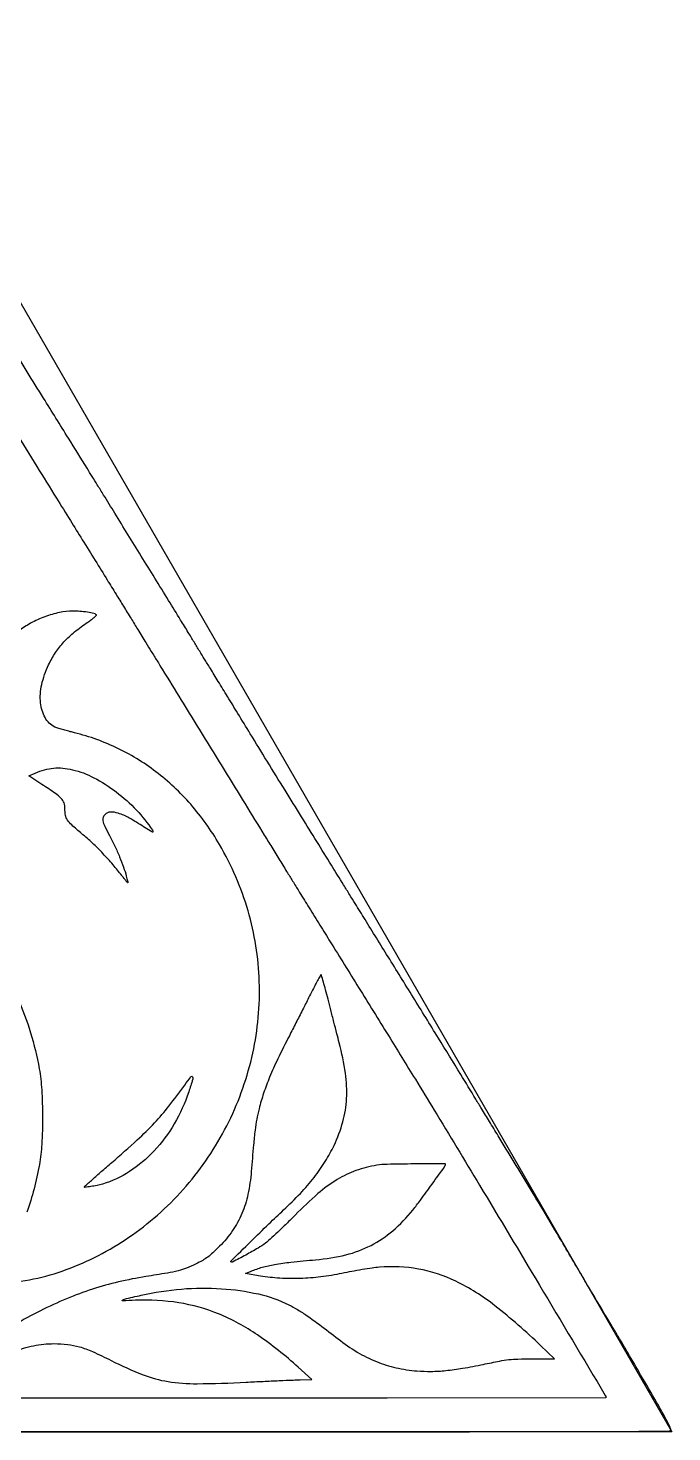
# Model space of a CAD drawing. Header units: millimetres. Extents: x 8 to 202, y 10 to 284.
# Drawn here: x 184.62 to 202.5, y 103.03 to 142 of the extents above; entities that cross this region are included whole.
import ezdxf

# ---------------------------------------------------------------- set-up
doc = ezdxf.new("R2010")
doc.units = ezdxf.units.MM
doc.layers.add('CUT', color=1, linetype='Continuous')
doc.layers.add('ENGRAVE', color=7, linetype='Continuous')

msp = doc.modelspace()

# ---------------------------------------------------------------- linework, layer by layer
at = {"layer": 'CUT'}
msp.add_lwpolyline([(157.5, 103.029), (180, 142), (202.5, 103.029)], close=True, dxfattribs=at)
at = {"layer": 'ENGRAVE'}
for points in [[(157.548, 103.042, 0.000001), (164.132, 103.035, 0.000156)], [(165.404, 103.97, -0.000001), (159.342, 103.976, -0.413912)], [(171.379, 103.03, 0.000094), (179.984, 103.029, 0.000074), (191.853, 103.031, 0.00044), (198.043, 103.038, 0.000027), (202.398, 103.047, 0.222546), (202.458, 103.075, 0.281367), (202.464, 103.121, 0.013418), (202.396, 103.269, 0.013288), (202.282, 103.486, 0.003245), (202.081, 103.839, 0.000445), (201.63, 104.617, 0.000965), (201.282, 105.215, 0.001201), (201.014, 105.669, 0.003665), (200.829, 105.976, -0.002772), (200.72, 106.157, -0.000424), (200.504, 106.519, -0.000474), (200.25, 106.947, -0.000411), (199.985, 107.396, 0.000495), (199.312, 108.533, 0.001058), (198.79, 109.41, 0.001298), (198.341, 110.157, 0.001404), (197.899, 110.882, -0.000259), (197.673, 111.251, -0.000213), (197.433, 111.645, -0.000215), (197.212, 112.007, -0.000569), (197.054, 112.266, 0.001372), (196.634, 112.955, 0.000454), (196.014, 113.964, 0.000446), (195.313, 115.098, 0.00046), (194.618, 116.22, -0.000115), (194.294, 116.741, -0.000122), (193.977, 117.253, -0.000116), (193.704, 117.694, -0.00056), (193.548, 117.945, 0.000432), (193.383, 118.213, 0.000061), (193.042, 118.764, 0.00007), (192.639, 119.415, 0.00006), (192.214, 120.102, -0.000396), (191.756, 120.841, -0.000302), (191.257, 121.65, -0.000305), (190.79, 122.41, -0.000719), (190.443, 122.977, 0.000164), (190.16, 123.44, 0.000212), (189.9, 123.865, 0.000161), (189.682, 124.222, 0.001864), (189.596, 124.361, -0.001479), (189.52, 124.483, -0.00029), (189.385, 124.703, -0.000308), (189.228, 124.96, -0.000285), (189.067, 125.223, 0.000697), (188.856, 125.568, 0.000188), (188.52, 126.113, 0.00019), (188.139, 126.732, 0.000197), (187.762, 127.344, -0.00001), (187.391, 127.945, -0.00001), (187.028, 128.533, -0.00001), (186.717, 129.037, -0.000048), (186.542, 129.321, 0.00068), (186.258, 129.779, 0.000129), (185.739, 130.615, 0.000115), (185.046, 131.73, 0.000052), (184.141, 133.185, 0.000653)], [(183.708, 131.693, 0.000055), (184.268, 130.79, 0.000046), (184.863, 129.831, 0.000047), (185.407, 128.953, 0.000127), (185.793, 128.332, -0.000179), (186.124, 127.798, -0.000141), (186.483, 127.219, -0.000142), (186.817, 126.68, -0.00035), (187.062, 126.284, 0.000054), (187.269, 125.948, 0.000052), (187.479, 125.607, 0.000052), (187.665, 125.306, 0.000188), (187.783, 125.116, -0.000488), (187.892, 124.939, -0.000197), (188.04, 124.698, -0.000195), (188.2, 124.439, -0.000248), (188.347, 124.199, 0.000447), (188.87, 123.346, 0.000102), (189.757, 121.904, 0.000103), (190.646, 120.461, 0.000436), (191.178, 119.598, -0.000183), (191.385, 119.263, -0.000137), (191.613, 118.894, -0.000139), (191.826, 118.547, -0.000321), (191.987, 118.286, 0.000783), (192.16, 118.006, 0.000235), (192.424, 117.578, 0.000236), (192.722, 117.099, 0.000255), (193.012, 116.633, -0.00046), (193.799, 115.365, -0.000397), (194.625, 114.031, -0.000402), (195.374, 112.817, -0.001112), (195.898, 111.961, -0.001527), (197.157, 109.88, -0.00066), (198.821, 107.103, -0.000025), (200.649, 104.043, -0.135428), (200.667, 103.978, -0.414006), (200.661, 103.972), (194.596, 103.968, -0.00011), (187.925, 103.964, -0.000066), (180, 103.963, -0.000096), (172.075, 103.965, -0.00016)], [(184.07, 107.165, 0.070236), (185.9, 107.619, 0.061959), (187.62, 108.574, 0.060417), (189.092, 109.95, 0.060419), (190.193, 111.637, 0.060407), (190.859, 113.544, 0.062376), (191.041, 115.533, 0.062633), (190.727, 117.499, 0.06179), (189.936, 119.336, 0.046097), (189.135, 120.451, 0.051545), (188.171, 121.355, 0.052616), (187.06, 122.028, 0.051785), (185.828, 122.459, -0.006298), (185.679, 122.497, -0.007284), (185.537, 122.536, -0.006589), (185.419, 122.573, -0.042001), (185.361, 122.597, -0.146287), (185.092, 122.859, -0.102727), (184.965, 123.265, -0.081513), (184.997, 123.773, -0.054262), (185.19, 124.325, -0.035763), (185.382, 124.665, -0.039468), (185.615, 124.962, -0.036478), (185.908, 125.237, -0.02391), (186.282, 125.511, 0.012189), (186.38, 125.58, 0.020908), (186.458, 125.642, 0.01679), (186.514, 125.695, 0.414419), (186.514, 125.714, 0.145186), (186.449, 125.75, 0.013429), (186.266, 125.783, 0.017878), (186.058, 125.808, 0.020869), (185.859, 125.816, 0.053223), (185.49, 125.777, 0.036176), (185.083, 125.658, 0.03572), (184.69, 125.478, 0.046428), (184.363, 125.258)], [(184.211, 105.255, -0.045485), (184.773, 105.423, -0.050292), (185.337, 105.479, -0.027827), (185.72, 105.457, -0.04327), (186.044, 105.391, -0.033855), (186.404, 105.259, -0.010668), (186.923, 105.013, 0.022279), (187.812, 104.617, 0.053818), (188.506, 104.427, 0.042727), (189.314, 104.367, 0.009964), (190.675, 104.409, -0.00071), (191.146, 104.433, -0.000814), (191.597, 104.454, -0.000733), (191.979, 104.47, -0.004667), (192.173, 104.477), (192.503, 104.485), (192.124, 104.826, 0.032912), (190.99, 105.72, 0.053129), (189.91, 106.305, 0.058157), (188.805, 106.614, 0.050237), (187.602, 106.683, -0.002483), (187.247, 106.669, -0.705459), (187.239, 106.689, -0.123404), (187.295, 106.717, -0.001071), (187.764, 106.824, -0.034963), (188.881, 106.996, -0.036789), (189.992, 107.005, -0.039261), (191.014, 106.858, -0.059325), (191.86, 106.559, -0.021355), (192.106, 106.424, -0.015504), (192.369, 106.254, -0.010245), (192.709, 106.007, -0.002932), (193.227, 105.612, 0.029805), (193.76, 105.247, 0.038478), (194.291, 104.983, 0.040045), (194.838, 104.81, 0.037081), (195.42, 104.722, 0.023284), (195.813, 104.709, 0.020884), (196.221, 104.733, 0.017548), (196.687, 104.796, 0.009233), (197.26, 104.905, -0.004018), (197.714, 104.996, -0.01946), (197.974, 105.036, -0.021955), (198.223, 105.053, -0.006051), (198.614, 105.058), (199.239, 105.058), (198.853, 105.428, 0.024528), (197.585, 106.532, 0.053835), (196.495, 107.213, 0.067868), (195.462, 107.551, 0.068092), (194.377, 107.6, 0.012663), (194.175, 107.576, 0.005118), (193.9, 107.534, 0.005061), (193.606, 107.482, 0.006402), (193.335, 107.429, -0.021355), (192.751, 107.331, -0.02283), (192.175, 107.287, -0.023479), (191.612, 107.295, -0.02592), (191.072, 107.357), (190.66, 107.426), (190.817, 107.493, -0.031865), (191.123, 107.6, -0.024925), (191.465, 107.678, -0.017138), (191.92, 107.743, -0.005381), (192.604, 107.808, 0.039017), (193.445, 107.946, 0.058038), (194.143, 108.206, 0.059901), (194.747, 108.612, 0.045045), (195.304, 109.188, 0.011222), (195.514, 109.459, 0.002877), (195.84, 109.908, 0.000465), (196.196, 110.405, 0.156467), (196.21, 110.449, 0.416303), (196.184, 110.475, 0.000485), (195.348, 110.468, 0.002745), (194.591, 110.457, 0.034122), (194.305, 110.432, 0.046338), (193.726, 110.284, 0.051447), (193.205, 110.036, 0.042251), (192.67, 109.644, 0.019216), (192.037, 109.049, -0.004401), (191.794, 108.807, -0.004682), (191.552, 108.574, -0.004464), (191.34, 108.378, -0.021522), (191.214, 108.272, -0.030231), (191.006, 108.132, -0.008645), (190.667, 107.94, -0.00243), (190.301, 107.744, -0.329452), (190.254, 107.751, -0.416207), (190.254, 107.772, -0.000187), (190.799, 108.31, -0.002545), (191.308, 108.806, -0.005167), (191.714, 109.19, 0.016564), (192.181, 109.652, 0.02322), (192.564, 110.096, 0.025594), (192.873, 110.535, 0.030159), (193.117, 110.98, 0.043612), (193.361, 111.639, 0.054365), (193.465, 112.283, 0.048926), (193.431, 112.987, 0.027141), (193.26, 113.829, -0.00044), (193.195, 114.084, -0.000216), (193.111, 114.408, -0.000214), (193.025, 114.745, -0.000312), (192.949, 115.042, 0.0029), (192.882, 115.301, 0.004773), (192.821, 115.518, 0.000948), (192.766, 115.708, 0.329738), (192.755, 115.716, 0.274213), (192.743, 115.709, 0.001826), (192.677, 115.592, 0.006418), (192.604, 115.456, 0.003973), (192.521, 115.294, -0.001376), (192.411, 115.076, -0.000427), (192.244, 114.748, -0.000427), (192.057, 114.382, -0.00047), (191.875, 114.027, 0.006492), (191.554, 113.382, 0.014049), (191.327, 112.876, 0.01737), (191.161, 112.434, 0.019013), (191.033, 111.995, 0.016207), (190.97, 111.708, 0.01494), (190.924, 111.409, 0.008857), (190.88, 110.994, 0.001822), (190.818, 110.261, -0.032412), (190.725, 109.626, -0.047693), (190.556, 109.088, -0.050739), (190.297, 108.617, -0.043971), (189.938, 108.182, -0.009979), (189.751, 108.001, -0.027917), (189.611, 107.884, -0.031018), (189.468, 107.79, -0.014933), (189.273, 107.687, -0.020614), (189.019, 107.575, -0.032302), (188.792, 107.503, -0.01926), (188.487, 107.439, -0.003142), (187.889, 107.341, 0.018953), (187.131, 107.193, 0.02055), (186.406, 106.991, 0.02025), (185.69, 106.727, 0.017351), (184.96, 106.393, 0.020053), (184.253, 106.003, 0.020521)], [(184.328, 115.077, -0.059608), (184.929, 113.111, -0.029847), (184.998, 112.529, -0.013996), (185.021, 111.772, -0.013967), (185.001, 111.018, -0.031499), (184.935, 110.451, -0.019207), (184.786, 109.778, -0.019905), (184.587, 109.127, -0.019079)]]:
    msp.add_lwpolyline(points, format="xyb", dxfattribs=at)
for points in [[(185.853, 121.413, -0.063502), (186.446, 121.191, -0.040986), (187.065, 120.796, -0.039948), (187.633, 120.289, -0.048934), (188.071, 119.73, -0.094297), (188.087, 119.689, -0.594821), (188.074, 119.678, -0.045495), (188.01, 119.711, -0.002647), (187.828, 119.828, 0.016788), (187.422, 120.074, 0.049706), (187.123, 120.204, 0.082655), (186.906, 120.236, 0.194235), (186.757, 120.173, 0.117347), (186.704, 120.087, 0.132069), (186.698, 119.989, 0.061536), (186.747, 119.848, 0.009698), (186.881, 119.586, -0.012397), (187.028, 119.293, -0.012455), (187.161, 118.994, -0.013103), (187.27, 118.708, -0.020577), (187.348, 118.457, -0.00476), (187.366, 118.385, -0.008088), (187.38, 118.324, -0.002703), (187.39, 118.272, -0.472676), (187.387, 118.268, -0.225977), (187.381, 118.272, -0.001133), (187.334, 118.329, -0.004752), (187.281, 118.396, -0.002955), (187.221, 118.475, 0.016307), (186.98, 118.774, 0.013008), (186.701, 119.081, 0.012899), (186.404, 119.376, 0.015076), (186.106, 119.639, -0.009118), (185.83, 119.878, -0.062808), (185.713, 120.014, -0.10307), (185.66, 120.145, -0.044379), (185.643, 120.334, 0.083525), (185.617, 120.489, 0.107566), (185.542, 120.613, 0.051091), (185.379, 120.751, 0.006829), (185.005, 121.003), (184.636, 121.243), (184.814, 121.319, -0.03412), (185.077, 121.412, -0.045061), (185.327, 121.457, -0.045304), (185.58, 121.457, -0.035048)], [(189.08, 112.469, -0.050883), (188.679, 111.582, -0.056557), (188.118, 110.828, -0.060123), (187.438, 110.257, -0.073481), (186.685, 109.91, -0.018884), (186.535, 109.872, -0.013357), (186.364, 109.841, -0.005199), (186.199, 109.816, -0.45439), (186.182, 109.831, -0.214219), (186.187, 109.843, -0.00021), (186.406, 110.037, -0.001983), (186.653, 110.254, -0.001209), (186.946, 110.509, 0.006883), (187.653, 111.138, 0.01862), (188.132, 111.609, 0.021699), (188.531, 112.072, 0.012738), (188.97, 112.656, -0.008054), (189.143, 112.892, -0.533834), (189.185, 112.889, -0.211923), (189.193, 112.818, -0.004392)]]:
    msp.add_lwpolyline(points, format="xyb", close=True, dxfattribs=at)

doc.saveas('drawing.dxf')
